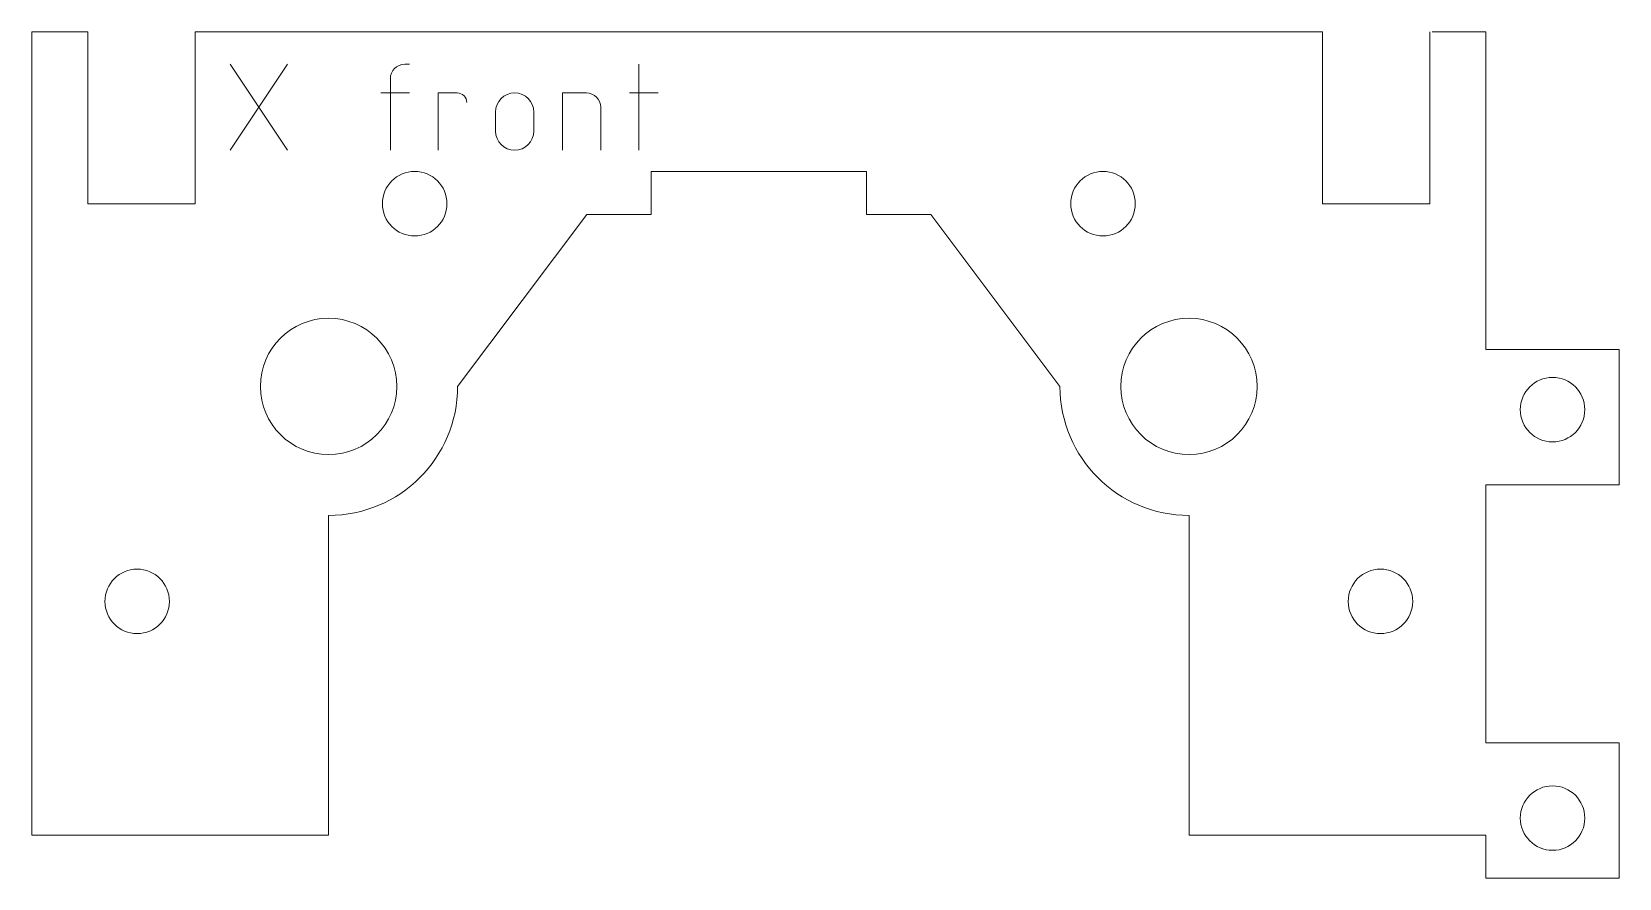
# Model space of a CAD drawing. Header units: millimetres. Extents: x -33.8 to 40, y -2 to 37.4.
import ezdxf

# ---------------------------------------------------------------- set-up
doc = ezdxf.new("R2010")
doc.units = ezdxf.units.MM
doc.layers.get('0').update_dxf_attribs({"linetype": 'CONTINUOUS', "lineweight": 0, "true_color": 0x000000})
doc.layers.add('text', color=1, linetype='CONTINUOUS', lineweight=0, true_color=0xff0000)

msp = doc.modelspace()

# ---------------------------------------------------------------- linework, layer by layer
for p, q in [((-33.8, 37.38), (-31.2, 37.38)), ((-33.8, 0), (-33.8, 37.38)), ((-31.2, 37.38), (-31.2, 29.38)), ((-26.2, 37.38), (-26.2, 29.38)), ((26.2, 37.38), (-26.2, 37.38)), ((26.2, 37.38), (26.2, 29.38)), ((31.2, 37.38), (31.2, 29.38)), ((33.8, 37.38), (31.3, 37.38)), ((33.8, 37.38), (33.8, 22.6)), ((-5, 30.88), (-5, 28.88)), ((-5, 30.88), (5, 30.88)), ((5, 30.88), (5, 28.88)), ((-31.2, 29.38), (-26.2, 29.38)), ((-8, 28.88), (-14, 20.88)), ((-8, 28.88), (-5, 28.88)), ((5, 28.88), (8, 28.88)), ((8, 28.88), (14, 20.88)), ((26.2, 29.38), (31.2, 29.38)), ((33.8, 22.6), (40, 22.6)), ((40, 22.6), (40, 16.3)), ((33.8, 16.3), (40, 16.3)), ((33.8, 16.3), (33.8, 4.3)), ((-20, 14.88), (-20, 0)), ((20, 14.88), (20, 0)), ((33.8, 4.3), (40, 4.3)), ((40, 4.3), (40, -2)), ((-33.8, 0), (-20, 0)), ((20, 0), (33.8, 0)), ((33.8, 0), (33.8, -2)), ((33.8, -2), (40, -2))]:
    msp.add_line(p, q)
for centre, radius in [((-16, 29.38), 1.5), ((16, 29.38), 1.5), ((-20, 20.88), 3.17), ((20, 20.88), 3.17), ((36.9, 19.8), 1.5), ((-28.9, 10.88), 1.5), ((28.9, 10.88), 1.5), ((36.9, 0.8), 1.5)]:
    msp.add_circle(centre, radius)
for centre, start, end in [((-20, 20.88), 270, 360), ((20, 20.88), 180, 270)]:
    msp.add_arc(centre, 6, start, end)
at = {"layer": 'text'}
for p, q in [((-24.574, 35.867), (-21.907, 31.867)), ((-24.574, 31.867), (-21.907, 35.867)), ((-16.463, 35.867), (-16.24, 35.867)), ((-5.574, 35.867), (-5.574, 31.867)), ((-17.129, 31.867), (-17.129, 35.2)), ((-17.574, 34.533), (-16.24, 34.533)), ((-14.907, 31.867), (-14.907, 34.533)), ((-14.907, 34.533), (-14.018, 34.533)), ((-9.129, 31.867), (-9.129, 34.533)), ((-9.129, 34.533), (-8.018, 34.533)), ((-6.018, 34.533), (-4.685, 34.533)), ((-12.24, 33.644), (-12.24, 32.756)), ((-10.463, 32.756), (-10.463, 33.644)), ((-7.351, 33.867), (-7.351, 31.867))]:
    msp.add_line(p, q, dxfattribs=at)
for centre, radius, start, end in [((-16.463, 35.2), 0.667, 90, 180), ((-14.018, 34.089), 0.444, 360, 90), ((-11.351, 33.644), 0.889, 360, 180), ((-8.018, 33.867), 0.667, 360, 90), ((-11.351, 32.756), 0.889, 180, 360)]:
    msp.add_arc(centre, radius, start, end, dxfattribs=at)

doc.saveas('drawing.dxf')
